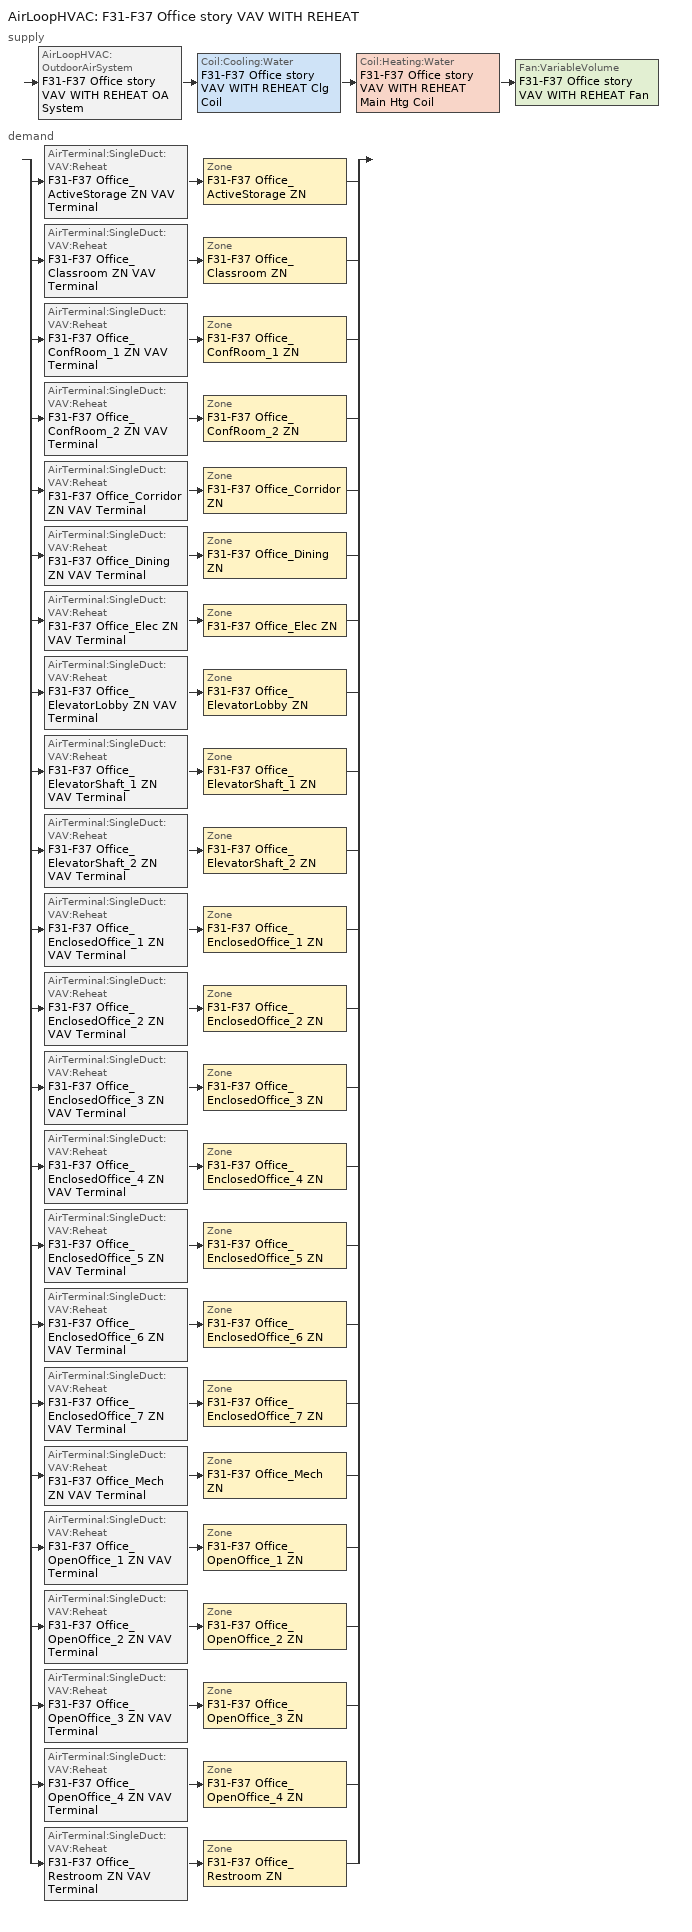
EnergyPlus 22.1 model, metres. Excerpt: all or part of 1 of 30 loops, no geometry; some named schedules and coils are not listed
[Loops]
AirLoopHVAC 'F31-F37 Office story VAV WITH REHEAT'
 supply: AirLoopHVAC:OutdoorAirSystem 'F31-F37 Office story VAV WITH REHEAT OA System' > Coil:Cooling:Water 'F31-F37 Office story VAV WITH REHEAT Clg Coil' > Coil:Heating:Water 'F31-F37 Office story VAV WITH REHEAT Main Htg Coil' > Fan:VariableVolume 'F31-F37 Office story VAV WITH REHEAT Fan'
 demand: split
  | AirTerminal:SingleDuct:VAV:Reheat 'F31-F37 Office_ActiveStorage ZN VAV Terminal' > Zone 'F31-F37 Office_ActiveStorage ZN'
  | AirTerminal:SingleDuct:VAV:Reheat 'F31-F37 Office_Classroom ZN VAV Terminal' > Zone 'F31-F37 Office_Classroom ZN'
  | AirTerminal:SingleDuct:VAV:Reheat 'F31-F37 Office_ConfRoom_1 ZN VAV Terminal' > Zone 'F31-F37 Office_ConfRoom_1 ZN'
  | AirTerminal:SingleDuct:VAV:Reheat 'F31-F37 Office_ConfRoom_2 ZN VAV Terminal' > Zone 'F31-F37 Office_ConfRoom_2 ZN'
  | AirTerminal:SingleDuct:VAV:Reheat 'F31-F37 Office_Corridor ZN VAV Terminal' > Zone 'F31-F37 Office_Corridor ZN'
  | AirTerminal:SingleDuct:VAV:Reheat 'F31-F37 Office_Dining ZN VAV Terminal' > Zone 'F31-F37 Office_Dining ZN'
  | AirTerminal:SingleDuct:VAV:Reheat 'F31-F37 Office_Elec ZN VAV Terminal' > Zone 'F31-F37 Office_Elec ZN'
  | AirTerminal:SingleDuct:VAV:Reheat 'F31-F37 Office_ElevatorLobby ZN VAV Terminal' > Zone 'F31-F37 Office_ElevatorLobby ZN'
  | AirTerminal:SingleDuct:VAV:Reheat 'F31-F37 Office_ElevatorShaft_1 ZN VAV Terminal' > Zone 'F31-F37 Office_ElevatorShaft_1 ZN'
  | AirTerminal:SingleDuct:VAV:Reheat 'F31-F37 Office_ElevatorShaft_2 ZN VAV Terminal' > Zone 'F31-F37 Office_ElevatorShaft_2 ZN'
  | AirTerminal:SingleDuct:VAV:Reheat 'F31-F37 Office_EnclosedOffice_1 ZN VAV Terminal' > Zone 'F31-F37 Office_EnclosedOffice_1 ZN'
  | AirTerminal:SingleDuct:VAV:Reheat 'F31-F37 Office_EnclosedOffice_2 ZN VAV Terminal' > Zone 'F31-F37 Office_EnclosedOffice_2 ZN'
  | AirTerminal:SingleDuct:VAV:Reheat 'F31-F37 Office_EnclosedOffice_3 ZN VAV Terminal' > Zone 'F31-F37 Office_EnclosedOffice_3 ZN'
  | AirTerminal:SingleDuct:VAV:Reheat 'F31-F37 Office_EnclosedOffice_4 ZN VAV Terminal' > Zone 'F31-F37 Office_EnclosedOffice_4 ZN'
  | AirTerminal:SingleDuct:VAV:Reheat 'F31-F37 Office_EnclosedOffice_5 ZN VAV Terminal' > Zone 'F31-F37 Office_EnclosedOffice_5 ZN'
  | AirTerminal:SingleDuct:VAV:Reheat 'F31-F37 Office_EnclosedOffice_6 ZN VAV Terminal' > Zone 'F31-F37 Office_EnclosedOffice_6 ZN'
  | AirTerminal:SingleDuct:VAV:Reheat 'F31-F37 Office_EnclosedOffice_7 ZN VAV Terminal' > Zone 'F31-F37 Office_EnclosedOffice_7 ZN'
  | AirTerminal:SingleDuct:VAV:Reheat 'F31-F37 Office_Mech ZN VAV Terminal' > Zone 'F31-F37 Office_Mech ZN'
  | AirTerminal:SingleDuct:VAV:Reheat 'F31-F37 Office_OpenOffice_1 ZN VAV Terminal' > Zone 'F31-F37 Office_OpenOffice_1 ZN'
  | AirTerminal:SingleDuct:VAV:Reheat 'F31-F37 Office_OpenOffice_2 ZN VAV Terminal' > Zone 'F31-F37 Office_OpenOffice_2 ZN'
  | AirTerminal:SingleDuct:VAV:Reheat 'F31-F37 Office_OpenOffice_3 ZN VAV Terminal' > Zone 'F31-F37 Office_OpenOffice_3 ZN'
  | AirTerminal:SingleDuct:VAV:Reheat 'F31-F37 Office_OpenOffice_4 ZN VAV Terminal' > Zone 'F31-F37 Office_OpenOffice_4 ZN'
  | AirTerminal:SingleDuct:VAV:Reheat 'F31-F37 Office_Restroom ZN VAV Terminal' > Zone 'F31-F37 Office_Restroom ZN'
[ZoneControl:Thermostat] Temperature Difference Between Cutout And Setpoint {deltaC}=0
Name | Zone or ZoneList | Control Type Schedule | Control 1
F31-F37 Office_ActiveStorage ZN Thermostat | F31-F37 Office_ActiveStorage ZN | F31-F37 Office_ActiveStorage ZN Thermostat Schedule | Storage Thermostat 3
F31-F37 Office_Classroom ZN Thermostat | F31-F37 Office_Classroom ZN | F31-F37 Office_Classroom ZN Thermostat Schedule | Classroom Thermostat 3
F31-F37 Office_ConfRoom_1 ZN Thermostat | F31-F37 Office_ConfRoom_1 ZN | F31-F37 Office_ConfRoom_1 ZN Thermostat Schedule | Conference Thermostat 5
F31-F37 Office_ConfRoom_2 ZN Thermostat | F31-F37 Office_ConfRoom_2 ZN | F31-F37 Office_ConfRoom_2 ZN Thermostat Schedule | Conference Thermostat 6
F31-F37 Office_Corridor ZN Thermostat | F31-F37 Office_Corridor ZN | F31-F37 Office_Corridor ZN Thermostat Schedule | Corridor Thermostat 4
F31-F37 Office_Dining ZN Thermostat | F31-F37 Office_Dining ZN | F31-F37 Office_Dining ZN Thermostat Schedule | Dining Thermostat 3
F31-F37 Office_Elec ZN Thermostat | F31-F37 Office_Elec ZN | F31-F37 Office_Elec ZN Thermostat Schedule | Elec/MechRoom Thermostat 11
F31-F37 Office_ElevatorLobby ZN Thermostat | F31-F37 Office_ElevatorLobby ZN | F31-F37 Office_ElevatorLobby ZN Thermostat Schedule | Elevator Lobby Thermostat 6
F31-F37 Office_EnclosedOffice_1 ZN Thermostat | F31-F37 Office_EnclosedOffice_1 ZN | F31-F37 Office_EnclosedOffice_1 ZN Thermostat Schedule | ClosedOffice Thermostat 15
F31-F37 Office_EnclosedOffice_2 ZN Thermostat | F31-F37 Office_EnclosedOffice_2 ZN | F31-F37 Office_EnclosedOffice_2 ZN Thermostat Schedule | ClosedOffice Thermostat 16
F31-F37 Office_EnclosedOffice_3 ZN Thermostat | F31-F37 Office_EnclosedOffice_3 ZN | F31-F37 Office_EnclosedOffice_3 ZN Thermostat Schedule | ClosedOffice Thermostat 17
F31-F37 Office_EnclosedOffice_4 ZN Thermostat | F31-F37 Office_EnclosedOffice_4 ZN | F31-F37 Office_EnclosedOffice_4 ZN Thermostat Schedule | ClosedOffice Thermostat 18
F31-F37 Office_EnclosedOffice_5 ZN Thermostat | F31-F37 Office_EnclosedOffice_5 ZN | F31-F37 Office_EnclosedOffice_5 ZN Thermostat Schedule | ClosedOffice Thermostat 19
F31-F37 Office_EnclosedOffice_6 ZN Thermostat | F31-F37 Office_EnclosedOffice_6 ZN | F31-F37 Office_EnclosedOffice_6 ZN Thermostat Schedule | ClosedOffice Thermostat 20
F31-F37 Office_EnclosedOffice_7 ZN Thermostat | F31-F37 Office_EnclosedOffice_7 ZN | F31-F37 Office_EnclosedOffice_7 ZN Thermostat Schedule | ClosedOffice Thermostat 21
F31-F37 Office_Mech ZN Thermostat | F31-F37 Office_Mech ZN | F31-F37 Office_Mech ZN Thermostat Schedule | Elec/MechRoom Thermostat 12
F31-F37 Office_OpenOffice_1 ZN Thermostat | F31-F37 Office_OpenOffice_1 ZN | F31-F37 Office_OpenOffice_1 ZN Thermostat Schedule | OpenOffice Thermostat 10
F31-F37 Office_OpenOffice_2 ZN Thermostat | F31-F37 Office_OpenOffice_2 ZN | F31-F37 Office_OpenOffice_2 ZN Thermostat Schedule | OpenOffice Thermostat 11
F31-F37 Office_OpenOffice_3 ZN Thermostat | F31-F37 Office_OpenOffice_3 ZN | F31-F37 Office_OpenOffice_3 ZN Thermostat Schedule | OpenOffice Thermostat 12
F31-F37 Office_OpenOffice_4 ZN Thermostat | F31-F37 Office_OpenOffice_4 ZN | F31-F37 Office_OpenOffice_4 ZN Thermostat Schedule | OpenOffice Thermostat 13
F31-F37 Office_Restroom ZN Thermostat | F31-F37 Office_Restroom ZN | F31-F37 Office_Restroom ZN Thermostat Schedule | Restroom Thermostat 3
[ThermostatSetpoint:DualSetpoint]
Name | Heating Setpoint Temperature Schedule | Cooling Setpoint Temperature Schedule
Storage Thermostat 3; Classroom Thermostat 3; Corridor Thermostat 4; Dining Thermostat 3; Elec/MechRoom Thermostat 11; Elevator Lobby Thermostat 6; Elec/MechRoom Thermostat 12; Restroom Thermostat 3 | OfficeLarge HTGSETP_SCH_YES_OPTIMUM | OfficeLarge CLGSETP_SCH_NO_SETBACK
Conference Thermostat 5; Conference Thermostat 6; ClosedOffice Thermostat 15; ClosedOffice Thermostat 16; ClosedOffice Thermostat 17; ClosedOffice Thermostat 18; ClosedOffice Thermostat 19; ClosedOffice Thermostat 20; ClosedOffice Thermostat 21; OpenOffice Thermostat 10; OpenOffice Thermostat 11; OpenOffice Thermostat 12; OpenOffice Thermostat 13 | OfficeLarge HTGSETP_SCH_YES_OPTIMUM - occupant standby mode | OfficeLarge CLGSETP_SCH_NO_SETBACK - occupant standby mode
[AirTerminal:SingleDuct:VAV:Reheat] Availability Schedule=Always On Discrete; Maximum Air Flow Rate {m3/s}=Autosize; Fixed Minimum Air Flow Rate {m3/s}=0; Maximum Hot Water or Steam Flow Rate {m3/s}=Autosize; Minimum Hot Water or Steam Flow Rate {m3/s}=0; Convergence Tolerance=0.001; Damper Heating Action=ReverseWithLimits; Maximum Flow per Zone Floor Area During Reheat {m3/s-m2}=Autocalculate; Maximum Flow Fraction During Reheat=0.5; Maximum Reheat Air Temperature {C}=40
Name | Zone Minimum Air Flow Input Method | Constant Minimum Air Flow Fraction | Reheat Coil | Minimum Air Flow Fraction Schedule
F31-F37 Office_ActiveStorage ZN VAV Terminal | Constant | 0.617 | F31-F37 Office_ActiveStorage ZN Reheat Coil
F31-F37 Office_Classroom ZN VAV Terminal | Constant | 0.419 | F31-F37 Office_Classroom ZN Reheat Coil
F31-F37 Office_ConfRoom_1 ZN VAV Terminal | Scheduled | 0 | F31-F37 Office_ConfRoom_1 ZN Reheat Coil | F31-F37 Office_ConfRoom_1 ZN VAV Terminal - MDP - adjusted
F31-F37 Office_ConfRoom_2 ZN VAV Terminal | Scheduled | 0 | F31-F37 Office_ConfRoom_2 ZN Reheat Coil | F31-F37 Office_ConfRoom_2 ZN VAV Terminal - MDP - adjusted
F31-F37 Office_Corridor ZN VAV Terminal | Constant | 0.204 | F31-F37 Office_Corridor ZN Reheat Coil
F31-F37 Office_Dining ZN VAV Terminal | Constant | 0.307 | F31-F37 Office_Dining ZN Reheat Coil
F31-F37 Office_Elec ZN VAV Terminal | Constant | 0.629 | F31-F37 Office_Elec ZN Reheat Coil
F31-F37 Office_ElevatorLobby ZN VAV Terminal | Constant | 0.395 | F31-F37 Office_ElevatorLobby ZN Reheat Coil
F31-F37 Office_ElevatorShaft_1 ZN VAV Terminal | Constant | 0.01 | F31-F37 Office_ElevatorShaft_1 ZN Reheat Coil
F31-F37 Office_ElevatorShaft_2 ZN VAV Terminal | Constant | 0.01 | F31-F37 Office_ElevatorShaft_2 ZN Reheat Coil
F31-F37 Office_EnclosedOffice_1 ZN VAV Terminal | Scheduled | 0 | F31-F37 Office_EnclosedOffice_1 ZN Reheat Coil | F31-F37 Office_EnclosedOffice_1 ZN VAV Terminal - MDP - adjusted
F31-F37 Office_EnclosedOffice_2 ZN VAV Terminal | Scheduled | 0 | F31-F37 Office_EnclosedOffice_2 ZN Reheat Coil | F31-F37 Office_EnclosedOffice_2 ZN VAV Terminal - MDP - adjusted
F31-F37 Office_EnclosedOffice_3 ZN VAV Terminal | Scheduled | 0 | F31-F37 Office_EnclosedOffice_3 ZN Reheat Coil | F31-F37 Office_EnclosedOffice_3 ZN VAV Terminal - MDP - adjusted
F31-F37 Office_EnclosedOffice_4 ZN VAV Terminal | Scheduled | 0 | F31-F37 Office_EnclosedOffice_4 ZN Reheat Coil | F31-F37 Office_EnclosedOffice_4 ZN VAV Terminal - MDP - adjusted
F31-F37 Office_EnclosedOffice_5 ZN VAV Terminal | Scheduled | 0 | F31-F37 Office_EnclosedOffice_5 ZN Reheat Coil | F31-F37 Office_EnclosedOffice_5 ZN VAV Terminal - MDP - adjusted
F31-F37 Office_EnclosedOffice_6 ZN VAV Terminal | Scheduled | 0 | F31-F37 Office_EnclosedOffice_6 ZN Reheat Coil | F31-F37 Office_EnclosedOffice_6 ZN VAV Terminal - MDP - adjusted
F31-F37 Office_EnclosedOffice_7 ZN VAV Terminal | Scheduled | 0 | F31-F37 Office_EnclosedOffice_7 ZN Reheat Coil | F31-F37 Office_EnclosedOffice_7 ZN VAV Terminal - MDP - adjusted
F31-F37 Office_Mech ZN VAV Terminal | Constant | 0.637 | F31-F37 Office_Mech ZN Reheat Coil
F31-F37 Office_OpenOffice_1 ZN VAV Terminal | Scheduled | 0 | F31-F37 Office_OpenOffice_1 ZN Reheat Coil | F31-F37 Office_OpenOffice_1 ZN VAV Terminal - MDP - adjusted
F31-F37 Office_OpenOffice_2 ZN VAV Terminal | Scheduled | 0 | F31-F37 Office_OpenOffice_2 ZN Reheat Coil | F31-F37 Office_OpenOffice_2 ZN VAV Terminal - MDP - adjusted
F31-F37 Office_OpenOffice_3 ZN VAV Terminal | Scheduled | 0 | F31-F37 Office_OpenOffice_3 ZN Reheat Coil | F31-F37 Office_OpenOffice_3 ZN VAV Terminal - MDP - adjusted
F31-F37 Office_OpenOffice_4 ZN VAV Terminal | Scheduled | 0 | F31-F37 Office_OpenOffice_4 ZN Reheat Coil | F31-F37 Office_OpenOffice_4 ZN VAV Terminal - MDP - adjusted
F31-F37 Office_Restroom ZN VAV Terminal | Constant | 0.208 | F31-F37 Office_Restroom ZN Reheat Coil
[Coil:Heating:Water]
F31-F37 Office story VAV WITH REHEAT Main Htg Coil: Availability Schedule=Always On Discrete; U-Factor Times Area Value {W/K}=Autosize; Maximum Water Flow Rate {m3/s}=Autosize; Performance Input Method=UFactorTimesAreaAndDesignWaterFlowRate; Rated Capacity {W}=Autosize; Rated Inlet Water Temperature {C}=82.2222; Rated Inlet Air Temperature {C}=7.22222; Rated Outlet Water Temperature {C}=71.1111; Rated Outlet Air Temperature {C}=12.7778; Rated Ratio for Air and Water Convection=0.5
[Zone equipment]
F31-F37 Office_ActiveStorage ZN: F31-F37 Office_ActiveStorage ZN VAV Terminal
F31-F37 Office_Classroom ZN: F31-F37 Office_Classroom ZN VAV Terminal
F31-F37 Office_ConfRoom_1 ZN: F31-F37 Office_ConfRoom_1 ZN VAV Terminal
F31-F37 Office_ConfRoom_2 ZN: F31-F37 Office_ConfRoom_2 ZN VAV Terminal
F31-F37 Office_Corridor ZN: F31-F37 Office_Corridor ZN VAV Terminal
F31-F37 Office_Dining ZN: F31-F37 Office_Dining ZN VAV Terminal
F31-F37 Office_Elec ZN: F31-F37 Office_Elec ZN VAV Terminal
F31-F37 Office_ElevatorLobby ZN: F31-F37 Office_ElevatorLobby ZN VAV Terminal
F31-F37 Office_ElevatorShaft_1 ZN: F31-F37 Office_ElevatorShaft_1 ZN VAV Terminal
F31-F37 Office_ElevatorShaft_2 ZN: F31-F37 Office_ElevatorShaft_2 ZN VAV Terminal
F31-F37 Office_EnclosedOffice_1 ZN: F31-F37 Office_EnclosedOffice_1 ZN VAV Terminal
F31-F37 Office_EnclosedOffice_2 ZN: F31-F37 Office_EnclosedOffice_2 ZN VAV Terminal
F31-F37 Office_EnclosedOffice_3 ZN: F31-F37 Office_EnclosedOffice_3 ZN VAV Terminal
F31-F37 Office_EnclosedOffice_4 ZN: F31-F37 Office_EnclosedOffice_4 ZN VAV Terminal
F31-F37 Office_EnclosedOffice_5 ZN: F31-F37 Office_EnclosedOffice_5 ZN VAV Terminal
F31-F37 Office_EnclosedOffice_6 ZN: F31-F37 Office_EnclosedOffice_6 ZN VAV Terminal
F31-F37 Office_EnclosedOffice_7 ZN: F31-F37 Office_EnclosedOffice_7 ZN VAV Terminal
F31-F37 Office_Mech ZN: F31-F37 Office_Mech ZN VAV Terminal
F31-F37 Office_OpenOffice_1 ZN: F31-F37 Office_OpenOffice_1 ZN VAV Terminal
F31-F37 Office_OpenOffice_2 ZN: F31-F37 Office_OpenOffice_2 ZN VAV Terminal
F31-F37 Office_OpenOffice_3 ZN: F31-F37 Office_OpenOffice_3 ZN VAV Terminal
F31-F37 Office_OpenOffice_4 ZN: F31-F37 Office_OpenOffice_4 ZN VAV Terminal
F31-F37 Office_Restroom ZN: F31-F37 Office_Restroom ZN VAV Terminal
[Sizing:Zone] Zone Cooling Design Supply Air Temperature Input Method=SupplyAirTemperature; Zone Cooling Design Supply Air Temperature {C}=12.7778; Zone Cooling Design Supply Air Temperature Difference {deltaC}=11.11; Zone Heating Design Supply Air Temperature Input Method=SupplyAirTemperature; Zone Heating Design Supply Air Temperature {C}=40; Zone Heating Design Supply Air Temperature Difference {deltaC}=11.11; Zone Cooling Design Supply Air Humidity Ratio {kgWater/kgDryAir}=0.0085; Zone Heating Design Supply Air Humidity Ratio {kgWater/kgDryAir}=0.008; Cooling Design Air Flow Method=DesignDayWithLimit; Cooling Design Air Flow Rate {m3/s}=0; Cooling Minimum Air Flow per Zone Floor Area {m3/s-m2}=0.000762; Cooling Minimum Air Flow {m3/s}=0; Cooling Minimum Air Flow Fraction=0; Heating Design Air Flow Method=DesignDay; Heating Design Air Flow Rate {m3/s}=0; Heating Maximum Air Flow per Zone Floor Area {m3/s-m2}=0.002032; Heating Maximum Air Flow {m3/s}=0.141576; Heating Maximum Air Flow Fraction=1; Account for Dedicated Outdoor Air System=No
Name | Design Specification Outdoor Air Object | Design Specification Zone Air Distribution Object
F31-F37 Office_ActiveStorage ZN | Storage Ventilation | F31-F37 Office_ActiveStorage ZN Design Spec Zone Air Dist
F31-F37 Office_Classroom ZN | Classroom Ventilation | F31-F37 Office_Classroom ZN Design Spec Zone Air Dist
F31-F37 Office_ConfRoom_1 ZN | Conference Ventilation | F31-F37 Office_ConfRoom_1 ZN Design Spec Zone Air Dist
F31-F37 Office_ConfRoom_2 ZN | Conference Ventilation | F31-F37 Office_ConfRoom_2 ZN Design Spec Zone Air Dist
F31-F37 Office_Corridor ZN | Corridor Ventilation | F31-F37 Office_Corridor ZN Design Spec Zone Air Dist
F31-F37 Office_Dining ZN | Dining Ventilation | F31-F37 Office_Dining ZN Design Spec Zone Air Dist
F31-F37 Office_Elec ZN | Elec/MechRoom Ventilation | F31-F37 Office_Elec ZN Design Spec Zone Air Dist
F31-F37 Office_ElevatorLobby ZN | Elevator Lobby Ventilation | F31-F37 Office_ElevatorLobby ZN Design Spec Zone Air Dist
F31-F37 Office_ElevatorShaft_1 ZN | Elevator Shaft Ventilation | F31-F37 Office_ElevatorShaft_1 ZN Design Spec Zone Air Dist
F31-F37 Office_ElevatorShaft_2 ZN | Elevator Shaft Ventilation | F31-F37 Office_ElevatorShaft_2 ZN Design Spec Zone Air Dist
F31-F37 Office_EnclosedOffice_1 ZN | ClosedOffice Ventilation | F31-F37 Office_EnclosedOffice_1 ZN Design Spec Zone Air Dist
F31-F37 Office_EnclosedOffice_2 ZN | ClosedOffice Ventilation | F31-F37 Office_EnclosedOffice_2 ZN Design Spec Zone Air Dist
F31-F37 Office_EnclosedOffice_3 ZN | ClosedOffice Ventilation | F31-F37 Office_EnclosedOffice_3 ZN Design Spec Zone Air Dist
F31-F37 Office_EnclosedOffice_4 ZN | ClosedOffice Ventilation | F31-F37 Office_EnclosedOffice_4 ZN Design Spec Zone Air Dist
F31-F37 Office_EnclosedOffice_5 ZN | ClosedOffice Ventilation | F31-F37 Office_EnclosedOffice_5 ZN Design Spec Zone Air Dist
F31-F37 Office_EnclosedOffice_6 ZN | ClosedOffice Ventilation | F31-F37 Office_EnclosedOffice_6 ZN Design Spec Zone Air Dist
F31-F37 Office_EnclosedOffice_7 ZN | ClosedOffice Ventilation | F31-F37 Office_EnclosedOffice_7 ZN Design Spec Zone Air Dist
F31-F37 Office_Mech ZN | Elec/MechRoom Ventilation | F31-F37 Office_Mech ZN Design Spec Zone Air Dist
F31-F37 Office_OpenOffice_1 ZN | OpenOffice Ventilation | F31-F37 Office_OpenOffice_1 ZN Design Spec Zone Air Dist
F31-F37 Office_OpenOffice_2 ZN | OpenOffice Ventilation | F31-F37 Office_OpenOffice_2 ZN Design Spec Zone Air Dist
F31-F37 Office_OpenOffice_3 ZN | OpenOffice Ventilation | F31-F37 Office_OpenOffice_3 ZN Design Spec Zone Air Dist
F31-F37 Office_OpenOffice_4 ZN | OpenOffice Ventilation | F31-F37 Office_OpenOffice_4 ZN Design Spec Zone Air Dist
F31-F37 Office_Restroom ZN | Restroom Ventilation | F31-F37 Office_Restroom ZN Design Spec Zone Air Dist
[DesignSpecification:OutdoorAir] Outdoor Air Method=Sum; Outdoor Air Flow per Zone {m3/s}=0; Outdoor Air Flow Air Changes per Hour {1/hr}=0
Name | Outdoor Air Flow per Person {m3/s-person} | Outdoor Air Flow per Zone Floor Area {m3/s-m2}
Corridor Ventilation; Restroom Ventilation | 0 | 0.0003048
Elec/MechRoom Ventilation; Storage Ventilation | 0 | 0.0006096
Elevator Lobby Ventilation; OpenOffice Ventilation; Conference Ventilation; Dining Ventilation; ClosedOffice Ventilation | 0.00235974 | 0.0003048
Elevator Shaft Ventilation | 0 | 0
Classroom Ventilation | 0.00471947 | 0.0006096
[DesignSpecification:ZoneAirDistribution] Minimum Zone Ventilation Efficiency=0.6
F31-F37 Office_ActiveStorage ZN Design Spec Zone Air Dist; F31-F37 Office_Classroom ZN Design Spec Zone Air Dist; F31-F37 Office_ConfRoom_1 ZN Design Spec Zone Air Dist; F31-F37 Office_ConfRoom_2 ZN Design Spec Zone Air Dist; F31-F37 Office_Corridor ZN Design Spec Zone Air Dist; F31-F37 Office_Dining ZN Design Spec Zone Air Dist; F31-F37 Office_Elec ZN Design Spec Zone Air Dist; F31-F37 Office_ElevatorLobby ZN Design Spec Zone Air Dist; F31-F37 Office_ElevatorShaft_1 ZN Design Spec Zone Air Dist; F31-F37 Office_ElevatorShaft_2 ZN Design Spec Zone Air Dist; F31-F37 Office_EnclosedOffice_1 ZN Design Spec Zone Air Dist; F31-F37 Office_EnclosedOffice_2 ZN Design Spec Zone Air Dist; F31-F37 Office_EnclosedOffice_3 ZN Design Spec Zone Air Dist; F31-F37 Office_EnclosedOffice_4 ZN Design Spec Zone Air Dist; F31-F37 Office_EnclosedOffice_5 ZN Design Spec Zone Air Dist; F31-F37 Office_EnclosedOffice_6 ZN Design Spec Zone Air Dist; F31-F37 Office_EnclosedOffice_7 ZN Design Spec Zone Air Dist; F31-F37 Office_Mech ZN Design Spec Zone Air Dist; F31-F37 Office_OpenOffice_1 ZN Design Spec Zone Air Dist; F31-F37 Office_OpenOffice_2 ZN Design Spec Zone Air Dist; F31-F37 Office_OpenOffice_3 ZN Design Spec Zone Air Dist; F31-F37 Office_OpenOffice_4 ZN Design Spec Zone Air Dist; F31-F37 Office_Restroom ZN Design Spec Zone Air Dist
[Coil:Cooling:Water]
F31-F37 Office story VAV WITH REHEAT Clg Coil: Availability Schedule=Always On Discrete; Design Water Flow Rate {m3/s}=Autosize; Design Air Flow Rate {m3/s}=Autosize; Design Inlet Water Temperature {C}=Autosize; Design Inlet Air Temperature {C}=Autosize; Design Outlet Air Temperature {C}=Autosize; Design Inlet Air Humidity Ratio {kgWater/kgDryAir}=Autosize; Design Outlet Air Humidity Ratio {kgWater/kgDryAir}=Autosize; Type of Analysis=SimpleAnalysis; Heat Exchanger Configuration=CrossFlow
[AirLoopHVAC]
F31-F37 Office story VAV WITH REHEAT: Design Supply Air Flow Rate {m3/s}=AutoSize; Design Return Air Flow Fraction of Supply Air Flow=1
[Sizing:System]
F31-F37 Office story VAV WITH REHEAT: Type of Load to Size On=Sensible; Design Outdoor Air Flow Rate {m3/s}=7.50399; Central Heating Maximum System Air Flow Ratio=0.3; Preheat Design Temperature {C}=7.22222; Preheat Design Humidity Ratio {kgWater/kgDryAir}=0.008; Precool Design Temperature {C}=12.7778; Precool Design Humidity Ratio {kgWater/kgDryAir}=0.008; Central Cooling Design Supply Air Temperature {C}=12.7778; Central Heating Design Supply Air Temperature {C}=12.7778; Type of Zone Sum to Use=Coincident; 100% Outdoor Air in Cooling=No; 100% Outdoor Air in Heating=No; Central Cooling Design Supply Air Humidity Ratio {kgWater/kgDryAir}=0.0085; Central Heating Design Supply Air Humidity Ratio {kgWater/kgDryAir}=0.008; Cooling Supply Air Flow Rate Method=DesignDay; Cooling Supply Air Flow Rate {m3/s}=0; Cooling Supply Air Flow Rate Per Floor Area {m3/s-m2}=0.00996765; Cooling Fraction of Autosized Cooling Supply Air Flow Rate=1; Cooling Supply Air Flow Rate Per Unit Cooling Capacity {m3/s-W}=3.94755e-05; Heating Supply Air Flow Rate Method=DesignDay; Heating Supply Air Flow Rate {m3/s}=0; Heating Supply Air Flow Rate Per Floor Area {m3/s-m2}=0.00996765; Heating Fraction of Autosized Heating Supply Air Flow Rate=1; Heating Fraction of Autosized Cooling Supply Air Flow Rate=1; Heating Supply Air Flow Rate Per Unit Heating Capacity {m3/s-W}=3.15882e-05; System Outdoor Air Method=ZoneSum; Zone Maximum Outdoor Air Fraction=1; Cooling Design Capacity Method=CoolingDesignCapacity; Cooling Design Capacity {W}=Autosize; Cooling Design Capacity Per Floor Area {W/m2}=234.7; Fraction of Autosized Cooling Design Capacity=1; Heating Design Capacity Method=HeatingDesignCapacity; Heating Design Capacity {W}=Autosize; Heating Design Capacity Per Floor Area {W/m2}=157; Fraction of Autosized Heating Design Capacity=1; Central Cooling Capacity Control Method=OnOff; Occupant Diversity=Autosize
[Controller:WaterCoil] Control Variable=Temperature; Actuator Variable=Flow; Maximum Actuated Flow {m3/s}=Autosize; Minimum Actuated Flow {m3/s}=0
Name | Action | Controller Convergence Tolerance {deltaC}
F31-F37 Office story VAV WITH REHEAT Clg Coil Controller | Reverse | Autosize
F31-F37 Office story VAV WITH REHEAT Main Htg Coil Controller | Normal | 0.0001
[Controller:OutdoorAir]
F31-F37 Office story VAV WITH REHEAT OA Controller: Minimum Outdoor Air Flow Rate {m3/s}=0; Maximum Outdoor Air Flow Rate {m3/s}=Autosize; Economizer Control Type=DifferentialDryBulb; Economizer Control Action Type=ModulateFlow; Lockout Type=LockoutWithHeating; Minimum Limit Type=FixedMinimum; Minimum Outdoor Air Schedule=OfficeLarge MinOA_MotorizedDamper_Sched; Maximum Fraction of Outdoor Air Schedule=F31-F37 Office story VAV WITH REHEAT_MAX_OA_FRAC; Mechanical Ventilation Controller=F31-F37 Office story VAV WITH REHEAT Vent Controller; High Humidity Control=No; High Humidity Outdoor Air Flow Ratio=1; Control High Indoor Humidity Based on Outdoor Humidity Ratio=Yes; Heat Recovery Bypass Control Type=BypassWhenOAFlowGreaterThanMinimum
[Controller:MechanicalVentilation]
F31-F37 Office story VAV WITH REHEAT Vent Controller: Availability Schedule=OfficeLarge MinOA_MotorizedDamper_Sched; Demand Controlled Ventilation=No; System Outdoor Air Method=Standard62.1VentilationRateProcedureWithLimit; Zone or ZoneList Name 1=F31-F37 Office_ActiveStorage ZN; Design Specification Outdoor Air Object Name 1=Storage Ventilation; Design Specification Zone Air Distribution Object Name 1=F31-F37 Office_ActiveStorage ZN Design Spec Zone Air Dist; Zone or ZoneList Name 2=F31-F37 Office_Classroom ZN; Design Specification Outdoor Air Object Name 2=Classroom Ventilation; Design Specification Zone Air Distribution Object Name 2=F31-F37 Office_Classroom ZN Design Spec Zone Air Dist; Zone or ZoneList Name 3=F31-F37 Office_ConfRoom_1 ZN; Design Specification Outdoor Air Object Name 3=Conference Ventilation; Design Specification Zone Air Distribution Object Name 3=F31-F37 Office_ConfRoom_1 ZN Design Spec Zone Air Dist; Zone or ZoneList Name 4=F31-F37 Office_ConfRoom_2 ZN; Design Specification Outdoor Air Object Name 4=Conference Ventilation; Design Specification Zone Air Distribution Object Name 4=F31-F37 Office_ConfRoom_2 ZN Design Spec Zone Air Dist; Zone or ZoneList Name 5=F31-F37 Office_Corridor ZN; Design Specification Outdoor Air Object Name 5=Corridor Ventilation; Design Specification Zone Air Distribution Object Name 5=F31-F37 Office_Corridor ZN Design Spec Zone Air Dist; Zone or ZoneList Name 6=F31-F37 Office_Dining ZN; Design Specification Outdoor Air Object Name 6=Dining Ventilation; Design Specification Zone Air Distribution Object Name 6=F31-F37 Office_Dining ZN Design Spec Zone Air Dist; Zone or ZoneList Name 7=F31-F37 Office_Elec ZN; Design Specification Outdoor Air Object Name 7=Elec/MechRoom Ventilation; Design Specification Zone Air Distribution Object Name 7=F31-F37 Office_Elec ZN Design Spec Zone Air Dist; Zone or ZoneList Name 8=F31-F37 Office_ElevatorLobby ZN; Design Specification Outdoor Air Object Name 8=Elevator Lobby Ventilation; Design Specification Zone Air Distribution Object Name 8=F31-F37 Office_ElevatorLobby ZN Design Spec Zone Air Dist; Zone or ZoneList Name 9=F31-F37 Office_ElevatorShaft_1 ZN; Design Specification Outdoor Air Object Name 9=Elevator Shaft Ventilation; Design Specification Zone Air Distribution Object Name 9=F31-F37 Office_ElevatorShaft_1 ZN Design Spec Zone Air Dist; Zone or ZoneList Name 10=F31-F37 Office_ElevatorShaft_2 ZN; Design Specification Outdoor Air Object Name 10=Elevator Shaft Ventilation; Design Specification Zone Air Distribution Object Name 10=F31-F37 Office_ElevatorShaft_2 ZN Design Spec Zone Air Dist; Zone or ZoneList Name 11=F31-F37 Office_EnclosedOffice_1 ZN; Design Specification Outdoor Air Object Name 11=ClosedOffice Ventilation; Design Specification Zone Air Distribution Object Name 11=F31-F37 Office_EnclosedOffice_1 ZN Design Spec Zone Air Dist; Zone or ZoneList Name 12=F31-F37 Office_EnclosedOffice_2 ZN; Design Specification Outdoor Air Object Name 12=ClosedOffice Ventilation; Design Specification Zone Air Distribution Object Name 12=F31-F37 Office_EnclosedOffice_2 ZN Design Spec Zone Air Dist; Zone or ZoneList Name 13=F31-F37 Office_EnclosedOffice_3 ZN; Design Specification Outdoor Air Object Name 13=ClosedOffice Ventilation; Design Specification Zone Air Distribution Object Name 13=F31-F37 Office_EnclosedOffice_3 ZN Design Spec Zone Air Dist; Zone or ZoneList Name 14=F31-F37 Office_EnclosedOffice_4 ZN; Design Specification Outdoor Air Object Name 14=ClosedOffice Ventilation; Design Specification Zone Air Distribution Object Name 14=F31-F37 Office_EnclosedOffice_4 ZN Design Spec Zone Air Dist; Zone or ZoneList Name 15=F31-F37 Office_EnclosedOffice_5 ZN; Design Specification Outdoor Air Object Name 15=ClosedOffice Ventilation; Design Specification Zone Air Distribution Object Name 15=F31-F37 Office_EnclosedOffice_5 ZN Design Spec Zone Air Dist; Zone or ZoneList Name 16=F31-F37 Office_EnclosedOffice_6 ZN; Design Specification Outdoor Air Object Name 16=ClosedOffice Ventilation; Design Specification Zone Air Distribution Object Name 16=F31-F37 Office_EnclosedOffice_6 ZN Design Spec Zone Air Dist; Zone or ZoneList Name 17=F31-F37 Office_EnclosedOffice_7 ZN; Design Specification Outdoor Air Object Name 17=ClosedOffice Ventilation; Design Specification Zone Air Distribution Object Name 17=F31-F37 Office_EnclosedOffice_7 ZN Design Spec Zone Air Dist; Zone or ZoneList Name 18=F31-F37 Office_Mech ZN; Design Specification Outdoor Air Object Name 18=Elec/MechRoom Ventilation; Design Specification Zone Air Distribution Object Name 18=F31-F37 Office_Mech ZN Design Spec Zone Air Dist; Zone or ZoneList Name 19=F31-F37 Office_OpenOffice_1 ZN; Design Specification Outdoor Air Object Name 19=OpenOffice Ventilation; Design Specification Zone Air Distribution Object Name 19=F31-F37 Office_OpenOffice_1 ZN Design Spec Zone Air Dist; Zone or ZoneList Name 20=F31-F37 Office_OpenOffice_2 ZN; Design Specification Outdoor Air Object Name 20=OpenOffice Ventilation; Design Specification Zone Air Distribution Object Name 20=F31-F37 Office_OpenOffice_2 ZN Design Spec Zone Air Dist; Zone or ZoneList Name 21=F31-F37 Office_OpenOffice_3 ZN; Design Specification Outdoor Air Object Name 21=OpenOffice Ventilation; Design Specification Zone Air Distribution Object Name 21=F31-F37 Office_OpenOffice_3 ZN Design Spec Zone Air Dist; Zone or ZoneList Name 22=F31-F37 Office_OpenOffice_4 ZN; Design Specification Outdoor Air Object Name 22=OpenOffice Ventilation; Design Specification Zone Air Distribution Object Name 22=F31-F37 Office_OpenOffice_4 ZN Design Spec Zone Air Dist; Zone or ZoneList Name 23=F31-F37 Office_Restroom ZN; Design Specification Outdoor Air Object Name 23=Restroom Ventilation; Design Specification Zone Air Distribution Object Name 23=F31-F37 Office_Restroom ZN Design Spec Zone Air Dist
[HeatExchanger:AirToAir:SensibleAndLatent]
F31-F37 Office story VAV WITH REHEAT ERV: Availability Schedule=Always On Discrete; Nominal Supply Air Flow Rate {m3/s}=Autosize; Sensible Effectiveness at 100% Heating Air Flow=0.7; Latent Effectiveness at 100% Heating Air Flow=0.6; Sensible Effectiveness at 75% Heating Air Flow=0.7; Latent Effectiveness at 75% Heating Air Flow=0.6; Sensible Effectiveness at 100% Cooling Air Flow=0.75; Latent Effectiveness at 100% Cooling Air Flow=0.6; Sensible Effectiveness at 75% Cooling Air Flow=0.75; Latent Effectiveness at 75% Cooling Air Flow=0.6; Nominal Electric Power {W}=6684.9; Supply Air Outlet Temperature Control=Yes; Heat Exchanger Type=Rotary; Frost Control Type=ExhaustOnly; Threshold Temperature {C}=-23.3; Initial Defrost Time Fraction=0.167; Rate of Defrost Time Fraction Increase {1/K}=1.44; Economizer Lockout=Yes
[SetpointManager:OutdoorAirPretreat]
Setpoint Manager Outdoor Air Pretreat 5: Control Variable=Temperature; Minimum Setpoint Temperature {C}=-99; Maximum Setpoint Temperature {C}=99; Minimum Setpoint Humidity Ratio {kgWater/kgDryAir}=1e-05; Maximum Setpoint Humidity Ratio {kgWater/kgDryAir}=1; Setpoint Node or NodeList=F31-F37 Office story VAV WITH REHEAT ERV Primary Outlet Air Node
[SetpointManager:MixedAir] Control Variable=Temperature
Name | Setpoint Node or NodeList
F31-F37 Office story VAV WITH REHEAT Mixed Air Node OS Default SPM | F31-F37 Office story VAV WITH REHEAT Mixed Air Node
F31-F37 Office story VAV WITH REHEAT Clg Coil Outlet Air Node OS Default SPM | F31-F37 Office story VAV WITH REHEAT Clg Coil Outlet Air Node
F31-F37 Office story VAV WITH REHEAT Main Htg Coil Outlet Air Node OS Default SPM | F31-F37 Office story VAV WITH REHEAT Main Htg Coil Outlet Air Node
[Fan:VariableVolume]
F31-F37 Office story VAV WITH REHEAT Fan: Availability Schedule=OfficeLarge HVACOperationSchd; Fan Total Efficiency=0.6201; Pressure Rise {Pa}=1389.92; Maximum Flow Rate {m3/s}=AutoSize; Fan Power Minimum Flow Rate Input Method=Fraction; Fan Power Minimum Flow Fraction=0.25; Fan Power Minimum Air Flow Rate {m3/s}=0; Motor Efficiency=0.954; Motor In Airstream Fraction=1; Fan Power Coefficient 1=0.04076; Fan Power Coefficient 2=0.0881; Fan Power Coefficient 3=-0.0729; Fan Power Coefficient 4=0.9437; Fan Power Coefficient 5=0
[SetpointManager:Warmest]
F31-F37 Office story VAV WITH REHEAT SAT Warmest Reset: Control Variable=Temperature; HVAC Air Loop=F31-F37 Office story VAV WITH REHEAT; Minimum Setpoint Temperature {C}=12.7778; Maximum Setpoint Temperature {C}=15.5556; Strategy=MaximumTemperature; Setpoint Node or NodeList=F31-F37 Office story VAV WITH REHEAT Supply Outlet Node
[Schedule:Day:Interval]
F31-F37 Office_ConfRoom_1 ZN VAV Terminal - MDP Default 1: No, 12:00, 0.218, 13:00, 0.1, 24:00, 0.218
F31-F37 Office_ConfRoom_2 ZN VAV Terminal - MDP Default 1: No, 12:00, 0.284, 13:00, 0.1, 24:00, 0.284
F31-F37 Office_EnclosedOffice_1 ZN VAV Terminal - MDP Default 1: No, 12:00, 0.288, 13:00, 0.1, 24:00, 0.288
F31-F37 Office_EnclosedOffice_2 ZN VAV Terminal - MDP Default 1: No, 12:00, 0.287, 13:00, 0.1, 24:00, 0.287
F31-F37 Office_EnclosedOffice_3 ZN VAV Terminal - MDP Default 1: No, 12:00, 0.279, 13:00, 0.1, 24:00, 0.279
F31-F37 Office_EnclosedOffice_4 ZN VAV Terminal - MDP Default 1: No, 12:00, 0.054, 13:00, 0.1, 24:00, 0.054
F31-F37 Office_EnclosedOffice_5 ZN VAV Terminal - MDP Default 1; F31-F37 Office_EnclosedOffice_7 ZN VAV Terminal - MDP Default 1: No, 12:00, 0.062, 13:00, 0.1, 24:00, 0.062
F31-F37 Office_EnclosedOffice_6 ZN VAV Terminal - MDP Default 1: No, 12:00, 0.043, 13:00, 0.1, 24:00, 0.043
F31-F37 Office_OpenOffice_1 ZN VAV Terminal - MDP Default 1: No, 12:00, 0.104, 13:00, 0.1, 24:00, 0.104
F31-F37 Office_OpenOffice_2 ZN VAV Terminal - MDP Default 1: No, 12:00, 0.162, 13:00, 0.1, 24:00, 0.162
F31-F37 Office_OpenOffice_3 ZN VAV Terminal - MDP Default 1: No, 12:00, 0.112, 13:00, 0.1, 24:00, 0.112
F31-F37 Office_OpenOffice_4 ZN VAV Terminal - MDP Default 1: No, 12:00, 0.185, 13:00, 0.1, 24:00, 0.185
[Schedule:Week:Daily]
F31-F37 Office_ConfRoom_1 ZN VAV Terminal - MDP - adjusted Week Rule - Jan1-Dec31: F31-F37 Office_ConfRoom_1 ZN VAV Terminal - MDP Default 1, F31-F37 Office_ConfRoom_1 ZN VAV Terminal - MDP Default 1, F31-F37 Office_ConfRoom_1 ZN VAV Terminal - MDP Default 1, F31-F37 Office_ConfRoom_1 ZN VAV Terminal - MDP Default 1, F31-F37 Office_ConfRoom_1 ZN VAV Terminal - MDP Default 1, F31-F37 Office_ConfRoom_1 ZN VAV Terminal - MDP Default 1, F31-F37 Office_ConfRoom_1 ZN VAV Terminal - MDP Default 1, F31-F37 Office_ConfRoom_1 ZN VAV Terminal - MDP Default 1, F31-F37 Office_ConfRoom_1 ZN VAV Terminal - MDP Default 1, F31-F37 Office_ConfRoom_1 ZN VAV Terminal - MDP Default 1, F31-F37 Office_ConfRoom_1 ZN VAV Terminal - MDP Default 1, F31-F37 Office_ConfRoom_1 ZN VAV Terminal - MDP Default 1
F31-F37 Office_ConfRoom_2 ZN VAV Terminal - MDP - adjusted Week Rule - Jan1-Dec31: F31-F37 Office_ConfRoom_2 ZN VAV Terminal - MDP Default 1, F31-F37 Office_ConfRoom_2 ZN VAV Terminal - MDP Default 1, F31-F37 Office_ConfRoom_2 ZN VAV Terminal - MDP Default 1, F31-F37 Office_ConfRoom_2 ZN VAV Terminal - MDP Default 1, F31-F37 Office_ConfRoom_2 ZN VAV Terminal - MDP Default 1, F31-F37 Office_ConfRoom_2 ZN VAV Terminal - MDP Default 1, F31-F37 Office_ConfRoom_2 ZN VAV Terminal - MDP Default 1, F31-F37 Office_ConfRoom_2 ZN VAV Terminal - MDP Default 1, F31-F37 Office_ConfRoom_2 ZN VAV Terminal - MDP Default 1, F31-F37 Office_ConfRoom_2 ZN VAV Terminal - MDP Default 1, F31-F37 Office_ConfRoom_2 ZN VAV Terminal - MDP Default 1, F31-F37 Office_ConfRoom_2 ZN VAV Terminal - MDP Default 1
F31-F37 Office_EnclosedOffice_1 ZN VAV Terminal - MDP - adjusted Week Rule - Jan1-Dec31: F31-F37 Office_EnclosedOffice_1 ZN VAV Terminal - MDP Default 1, F31-F37 Office_EnclosedOffice_1 ZN VAV Terminal - MDP Default 1, F31-F37 Office_EnclosedOffice_1 ZN VAV Terminal - MDP Default 1, F31-F37 Office_EnclosedOffice_1 ZN VAV Terminal - MDP Default 1, F31-F37 Office_EnclosedOffice_1 ZN VAV Terminal - MDP Default 1, F31-F37 Office_EnclosedOffice_1 ZN VAV Terminal - MDP Default 1, F31-F37 Office_EnclosedOffice_1 ZN VAV Terminal - MDP Default 1, F31-F37 Office_EnclosedOffice_1 ZN VAV Terminal - MDP Default 1, F31-F37 Office_EnclosedOffice_1 ZN VAV Terminal - MDP Default 1, F31-F37 Office_EnclosedOffice_1 ZN VAV Terminal - MDP Default 1, F31-F37 Office_EnclosedOffice_1 ZN VAV Terminal - MDP Default 1, F31-F37 Office_EnclosedOffice_1 ZN VAV Terminal - MDP Default 1
F31-F37 Office_EnclosedOffice_2 ZN VAV Terminal - MDP - adjusted Week Rule - Jan1-Dec31: F31-F37 Office_EnclosedOffice_2 ZN VAV Terminal - MDP Default 1, F31-F37 Office_EnclosedOffice_2 ZN VAV Terminal - MDP Default 1, F31-F37 Office_EnclosedOffice_2 ZN VAV Terminal - MDP Default 1, F31-F37 Office_EnclosedOffice_2 ZN VAV Terminal - MDP Default 1, F31-F37 Office_EnclosedOffice_2 ZN VAV Terminal - MDP Default 1, F31-F37 Office_EnclosedOffice_2 ZN VAV Terminal - MDP Default 1, F31-F37 Office_EnclosedOffice_2 ZN VAV Terminal - MDP Default 1, F31-F37 Office_EnclosedOffice_2 ZN VAV Terminal - MDP Default 1, F31-F37 Office_EnclosedOffice_2 ZN VAV Terminal - MDP Default 1, F31-F37 Office_EnclosedOffice_2 ZN VAV Terminal - MDP Default 1, F31-F37 Office_EnclosedOffice_2 ZN VAV Terminal - MDP Default 1, F31-F37 Office_EnclosedOffice_2 ZN VAV Terminal - MDP Default 1
F31-F37 Office_EnclosedOffice_3 ZN VAV Terminal - MDP - adjusted Week Rule - Jan1-Dec31: F31-F37 Office_EnclosedOffice_3 ZN VAV Terminal - MDP Default 1, F31-F37 Office_EnclosedOffice_3 ZN VAV Terminal - MDP Default 1, F31-F37 Office_EnclosedOffice_3 ZN VAV Terminal - MDP Default 1, F31-F37 Office_EnclosedOffice_3 ZN VAV Terminal - MDP Default 1, F31-F37 Office_EnclosedOffice_3 ZN VAV Terminal - MDP Default 1, F31-F37 Office_EnclosedOffice_3 ZN VAV Terminal - MDP Default 1, F31-F37 Office_EnclosedOffice_3 ZN VAV Terminal - MDP Default 1, F31-F37 Office_EnclosedOffice_3 ZN VAV Terminal - MDP Default 1, F31-F37 Office_EnclosedOffice_3 ZN VAV Terminal - MDP Default 1, F31-F37 Office_EnclosedOffice_3 ZN VAV Terminal - MDP Default 1, F31-F37 Office_EnclosedOffice_3 ZN VAV Terminal - MDP Default 1, F31-F37 Office_EnclosedOffice_3 ZN VAV Terminal - MDP Default 1
F31-F37 Office_EnclosedOffice_4 ZN VAV Terminal - MDP - adjusted Week Rule - Jan1-Dec31: F31-F37 Office_EnclosedOffice_4 ZN VAV Terminal - MDP Default 1, F31-F37 Office_EnclosedOffice_4 ZN VAV Terminal - MDP Default 1, F31-F37 Office_EnclosedOffice_4 ZN VAV Terminal - MDP Default 1, F31-F37 Office_EnclosedOffice_4 ZN VAV Terminal - MDP Default 1, F31-F37 Office_EnclosedOffice_4 ZN VAV Terminal - MDP Default 1, F31-F37 Office_EnclosedOffice_4 ZN VAV Terminal - MDP Default 1, F31-F37 Office_EnclosedOffice_4 ZN VAV Terminal - MDP Default 1, F31-F37 Office_EnclosedOffice_4 ZN VAV Terminal - MDP Default 1, F31-F37 Office_EnclosedOffice_4 ZN VAV Terminal - MDP Default 1, F31-F37 Office_EnclosedOffice_4 ZN VAV Terminal - MDP Default 1, F31-F37 Office_EnclosedOffice_4 ZN VAV Terminal - MDP Default 1, F31-F37 Office_EnclosedOffice_4 ZN VAV Terminal - MDP Default 1
F31-F37 Office_EnclosedOffice_5 ZN VAV Terminal - MDP - adjusted Week Rule - Jan1-Dec31: F31-F37 Office_EnclosedOffice_5 ZN VAV Terminal - MDP Default 1, F31-F37 Office_EnclosedOffice_5 ZN VAV Terminal - MDP Default 1, F31-F37 Office_EnclosedOffice_5 ZN VAV Terminal - MDP Default 1, F31-F37 Office_EnclosedOffice_5 ZN VAV Terminal - MDP Default 1, F31-F37 Office_EnclosedOffice_5 ZN VAV Terminal - MDP Default 1, F31-F37 Office_EnclosedOffice_5 ZN VAV Terminal - MDP Default 1, F31-F37 Office_EnclosedOffice_5 ZN VAV Terminal - MDP Default 1, F31-F37 Office_EnclosedOffice_5 ZN VAV Terminal - MDP Default 1, F31-F37 Office_EnclosedOffice_5 ZN VAV Terminal - MDP Default 1, F31-F37 Office_EnclosedOffice_5 ZN VAV Terminal - MDP Default 1, F31-F37 Office_EnclosedOffice_5 ZN VAV Terminal - MDP Default 1, F31-F37 Office_EnclosedOffice_5 ZN VAV Terminal - MDP Default 1
F31-F37 Office_EnclosedOffice_6 ZN VAV Terminal - MDP - adjusted Week Rule - Jan1-Dec31: F31-F37 Office_EnclosedOffice_6 ZN VAV Terminal - MDP Default 1, F31-F37 Office_EnclosedOffice_6 ZN VAV Terminal - MDP Default 1, F31-F37 Office_EnclosedOffice_6 ZN VAV Terminal - MDP Default 1, F31-F37 Office_EnclosedOffice_6 ZN VAV Terminal - MDP Default 1, F31-F37 Office_EnclosedOffice_6 ZN VAV Terminal - MDP Default 1, F31-F37 Office_EnclosedOffice_6 ZN VAV Terminal - MDP Default 1, F31-F37 Office_EnclosedOffice_6 ZN VAV Terminal - MDP Default 1, F31-F37 Office_EnclosedOffice_6 ZN VAV Terminal - MDP Default 1, F31-F37 Office_EnclosedOffice_6 ZN VAV Terminal - MDP Default 1, F31-F37 Office_EnclosedOffice_6 ZN VAV Terminal - MDP Default 1, F31-F37 Office_EnclosedOffice_6 ZN VAV Terminal - MDP Default 1, F31-F37 Office_EnclosedOffice_6 ZN VAV Terminal - MDP Default 1
F31-F37 Office_EnclosedOffice_7 ZN VAV Terminal - MDP - adjusted Week Rule - Jan1-Dec31: F31-F37 Office_EnclosedOffice_7 ZN VAV Terminal - MDP Default 1, F31-F37 Office_EnclosedOffice_7 ZN VAV Terminal - MDP Default 1, F31-F37 Office_EnclosedOffice_7 ZN VAV Terminal - MDP Default 1, F31-F37 Office_EnclosedOffice_7 ZN VAV Terminal - MDP Default 1, F31-F37 Office_EnclosedOffice_7 ZN VAV Terminal - MDP Default 1, F31-F37 Office_EnclosedOffice_7 ZN VAV Terminal - MDP Default 1, F31-F37 Office_EnclosedOffice_7 ZN VAV Terminal - MDP Default 1, F31-F37 Office_EnclosedOffice_7 ZN VAV Terminal - MDP Default 1, F31-F37 Office_EnclosedOffice_7 ZN VAV Terminal - MDP Default 1, F31-F37 Office_EnclosedOffice_7 ZN VAV Terminal - MDP Default 1, F31-F37 Office_EnclosedOffice_7 ZN VAV Terminal - MDP Default 1, F31-F37 Office_EnclosedOffice_7 ZN VAV Terminal - MDP Default 1
F31-F37 Office_OpenOffice_1 ZN VAV Terminal - MDP - adjusted Week Rule - Jan1-Dec31: F31-F37 Office_OpenOffice_1 ZN VAV Terminal - MDP Default 1, F31-F37 Office_OpenOffice_1 ZN VAV Terminal - MDP Default 1, F31-F37 Office_OpenOffice_1 ZN VAV Terminal - MDP Default 1, F31-F37 Office_OpenOffice_1 ZN VAV Terminal - MDP Default 1, F31-F37 Office_OpenOffice_1 ZN VAV Terminal - MDP Default 1, F31-F37 Office_OpenOffice_1 ZN VAV Terminal - MDP Default 1, F31-F37 Office_OpenOffice_1 ZN VAV Terminal - MDP Default 1, F31-F37 Office_OpenOffice_1 ZN VAV Terminal - MDP Default 1, F31-F37 Office_OpenOffice_1 ZN VAV Terminal - MDP Default 1, F31-F37 Office_OpenOffice_1 ZN VAV Terminal - MDP Default 1, F31-F37 Office_OpenOffice_1 ZN VAV Terminal - MDP Default 1, F31-F37 Office_OpenOffice_1 ZN VAV Terminal - MDP Default 1
F31-F37 Office_OpenOffice_2 ZN VAV Terminal - MDP - adjusted Week Rule - Jan1-Dec31: F31-F37 Office_OpenOffice_2 ZN VAV Terminal - MDP Default 1, F31-F37 Office_OpenOffice_2 ZN VAV Terminal - MDP Default 1, F31-F37 Office_OpenOffice_2 ZN VAV Terminal - MDP Default 1, F31-F37 Office_OpenOffice_2 ZN VAV Terminal - MDP Default 1, F31-F37 Office_OpenOffice_2 ZN VAV Terminal - MDP Default 1, F31-F37 Office_OpenOffice_2 ZN VAV Terminal - MDP Default 1, F31-F37 Office_OpenOffice_2 ZN VAV Terminal - MDP Default 1, F31-F37 Office_OpenOffice_2 ZN VAV Terminal - MDP Default 1, F31-F37 Office_OpenOffice_2 ZN VAV Terminal - MDP Default 1, F31-F37 Office_OpenOffice_2 ZN VAV Terminal - MDP Default 1, F31-F37 Office_OpenOffice_2 ZN VAV Terminal - MDP Default 1, F31-F37 Office_OpenOffice_2 ZN VAV Terminal - MDP Default 1
F31-F37 Office_OpenOffice_3 ZN VAV Terminal - MDP - adjusted Week Rule - Jan1-Dec31: F31-F37 Office_OpenOffice_3 ZN VAV Terminal - MDP Default 1, F31-F37 Office_OpenOffice_3 ZN VAV Terminal - MDP Default 1, F31-F37 Office_OpenOffice_3 ZN VAV Terminal - MDP Default 1, F31-F37 Office_OpenOffice_3 ZN VAV Terminal - MDP Default 1, F31-F37 Office_OpenOffice_3 ZN VAV Terminal - MDP Default 1, F31-F37 Office_OpenOffice_3 ZN VAV Terminal - MDP Default 1, F31-F37 Office_OpenOffice_3 ZN VAV Terminal - MDP Default 1, F31-F37 Office_OpenOffice_3 ZN VAV Terminal - MDP Default 1, F31-F37 Office_OpenOffice_3 ZN VAV Terminal - MDP Default 1, F31-F37 Office_OpenOffice_3 ZN VAV Terminal - MDP Default 1, F31-F37 Office_OpenOffice_3 ZN VAV Terminal - MDP Default 1, F31-F37 Office_OpenOffice_3 ZN VAV Terminal - MDP Default 1
F31-F37 Office_OpenOffice_4 ZN VAV Terminal - MDP - adjusted Week Rule - Jan1-Dec31: F31-F37 Office_OpenOffice_4 ZN VAV Terminal - MDP Default 1, F31-F37 Office_OpenOffice_4 ZN VAV Terminal - MDP Default 1, F31-F37 Office_OpenOffice_4 ZN VAV Terminal - MDP Default 1, F31-F37 Office_OpenOffice_4 ZN VAV Terminal - MDP Default 1, F31-F37 Office_OpenOffice_4 ZN VAV Terminal - MDP Default 1, F31-F37 Office_OpenOffice_4 ZN VAV Terminal - MDP Default 1, F31-F37 Office_OpenOffice_4 ZN VAV Terminal - MDP Default 1, F31-F37 Office_OpenOffice_4 ZN VAV Terminal - MDP Default 1, F31-F37 Office_OpenOffice_4 ZN VAV Terminal - MDP Default 1, F31-F37 Office_OpenOffice_4 ZN VAV Terminal - MDP Default 1, F31-F37 Office_OpenOffice_4 ZN VAV Terminal - MDP Default 1, F31-F37 Office_OpenOffice_4 ZN VAV Terminal - MDP Default 1
[Schedule:Year]
OfficeLarge HTGSETP_SCH_YES_OPTIMUM: OfficeLarge HTGSETP_SCH_YES_OPTIMUM Week Rule - Jan1-Dec31, 1, 1, 12, 31
OfficeLarge CLGSETP_SCH_NO_SETBACK: OfficeLarge CLGSETP_SCH_NO_SETBACK Week Rule - Jan1-Dec31, 1, 1, 12, 31
F31-F37 Office_ConfRoom_1 ZN VAV Terminal - MDP - adjusted: F31-F37 Office_ConfRoom_1 ZN VAV Terminal - MDP - adjusted Week Rule - Jan1-Dec31, 1, 1, 12, 31
F31-F37 Office_ConfRoom_2 ZN VAV Terminal - MDP - adjusted: F31-F37 Office_ConfRoom_2 ZN VAV Terminal - MDP - adjusted Week Rule - Jan1-Dec31, 1, 1, 12, 31
F31-F37 Office_EnclosedOffice_1 ZN VAV Terminal - MDP - adjusted: F31-F37 Office_EnclosedOffice_1 ZN VAV Terminal - MDP - adjusted Week Rule - Jan1-Dec31, 1, 1, 12, 31
F31-F37 Office_EnclosedOffice_2 ZN VAV Terminal - MDP - adjusted: F31-F37 Office_EnclosedOffice_2 ZN VAV Terminal - MDP - adjusted Week Rule - Jan1-Dec31, 1, 1, 12, 31
F31-F37 Office_EnclosedOffice_3 ZN VAV Terminal - MDP - adjusted: F31-F37 Office_EnclosedOffice_3 ZN VAV Terminal - MDP - adjusted Week Rule - Jan1-Dec31, 1, 1, 12, 31
F31-F37 Office_EnclosedOffice_4 ZN VAV Terminal - MDP - adjusted: F31-F37 Office_EnclosedOffice_4 ZN VAV Terminal - MDP - adjusted Week Rule - Jan1-Dec31, 1, 1, 12, 31
F31-F37 Office_EnclosedOffice_5 ZN VAV Terminal - MDP - adjusted: F31-F37 Office_EnclosedOffice_5 ZN VAV Terminal - MDP - adjusted Week Rule - Jan1-Dec31, 1, 1, 12, 31
F31-F37 Office_EnclosedOffice_6 ZN VAV Terminal - MDP - adjusted: F31-F37 Office_EnclosedOffice_6 ZN VAV Terminal - MDP - adjusted Week Rule - Jan1-Dec31, 1, 1, 12, 31
F31-F37 Office_EnclosedOffice_7 ZN VAV Terminal - MDP - adjusted: F31-F37 Office_EnclosedOffice_7 ZN VAV Terminal - MDP - adjusted Week Rule - Jan1-Dec31, 1, 1, 12, 31
F31-F37 Office_OpenOffice_1 ZN VAV Terminal - MDP - adjusted: F31-F37 Office_OpenOffice_1 ZN VAV Terminal - MDP - adjusted Week Rule - Jan1-Dec31, 1, 1, 12, 31
F31-F37 Office_OpenOffice_2 ZN VAV Terminal - MDP - adjusted: F31-F37 Office_OpenOffice_2 ZN VAV Terminal - MDP - adjusted Week Rule - Jan1-Dec31, 1, 1, 12, 31
F31-F37 Office_OpenOffice_3 ZN VAV Terminal - MDP - adjusted: F31-F37 Office_OpenOffice_3 ZN VAV Terminal - MDP - adjusted Week Rule - Jan1-Dec31, 1, 1, 12, 31
F31-F37 Office_OpenOffice_4 ZN VAV Terminal - MDP - adjusted: F31-F37 Office_OpenOffice_4 ZN VAV Terminal - MDP - adjusted Week Rule - Jan1-Dec31, 1, 1, 12, 31
OfficeLarge HVACOperationSchd: OfficeLarge HVACOperationSchd Week Rule - Jan1-Dec31, 1, 1, 12, 31
OfficeLarge MinOA_MotorizedDamper_Sched: OfficeLarge MinOA_MotorizedDamper_Sched Week Rule - Jan1-Dec31, 1, 1, 12, 31
[Schedule:Compact]
F31-F37 Office_ActiveStorage ZN Thermostat Schedule; F31-F37 Office_Classroom ZN Thermostat Schedule; F31-F37 Office_ConfRoom_1 ZN Thermostat Schedule; F31-F37 Office_ConfRoom_2 ZN Thermostat Schedule; F31-F37 Office_Corridor ZN Thermostat Schedule; F31-F37 Office_Dining ZN Thermostat Schedule; F31-F37 Office_Elec ZN Thermostat Schedule; F31-F37 Office_ElevatorLobby ZN Thermostat Schedule; F31-F37 Office_EnclosedOffice_1 ZN Thermostat Schedule; F31-F37 Office_EnclosedOffice_2 ZN Thermostat Schedule; F31-F37 Office_EnclosedOffice_3 ZN Thermostat Schedule; F31-F37 Office_EnclosedOffice_4 ZN Thermostat Schedule; F31-F37 Office_EnclosedOffice_5 ZN Thermostat Schedule; F31-F37 Office_EnclosedOffice_6 ZN Thermostat Schedule; F31-F37 Office_EnclosedOffice_7 ZN Thermostat Schedule; F31-F37 Office_Mech ZN Thermostat Schedule; F31-F37 Office_OpenOffice_1 ZN Thermostat Schedule; F31-F37 Office_OpenOffice_2 ZN Thermostat Schedule; F31-F37 Office_OpenOffice_3 ZN Thermostat Schedule; F31-F37 Office_OpenOffice_4 ZN Thermostat Schedule; F31-F37 Office_Restroom ZN Thermostat Schedule: Through: 12/31, For: AllDays, Until: 24:00, 4
[Schedule:Constant] Hourly Value=1
Always On Discrete; F31-F37 Office story VAV WITH REHEAT_MAX_OA_FRAC
